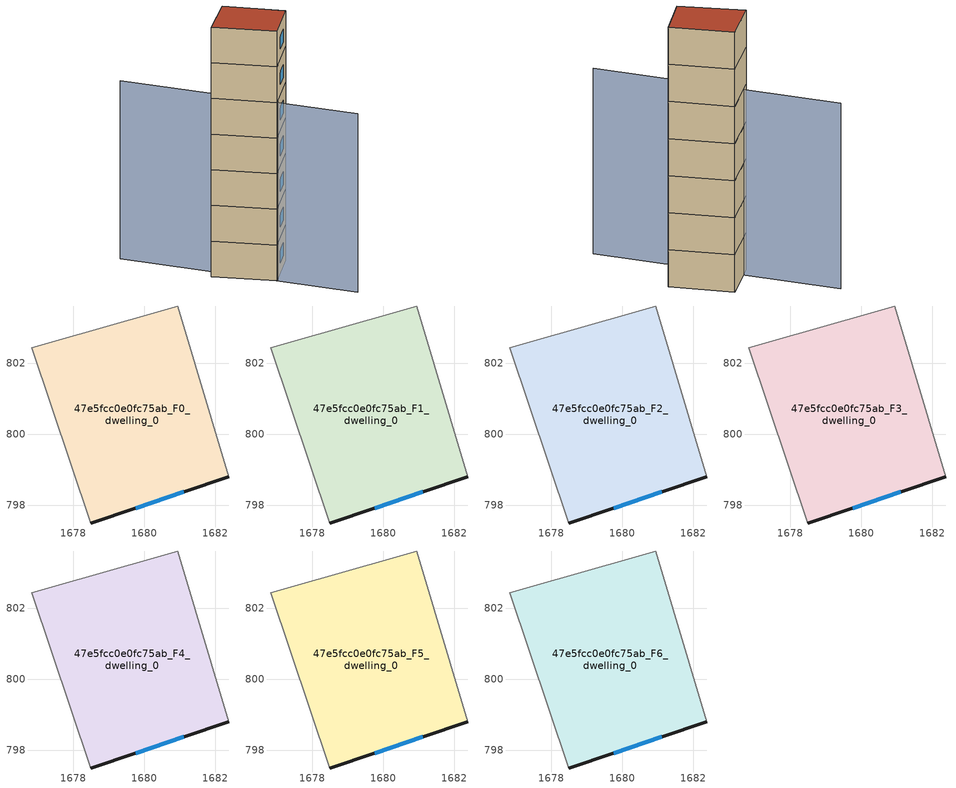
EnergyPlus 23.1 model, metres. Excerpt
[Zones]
47e5fcc0e0fc75ab_F0_dwelling_0
 floor ground (EU_floor_Construction): 1680.95,803.62 1682.38,798.8 1678.49,797.5 1676.83,802.43 z0
 wall outside (EU_wall_Construction): 1678.49,797.5 1682.38,798.8 z0:3
 wall adiabatic (EU_wall_Construction): 1682.38,798.8 1680.95,803.62 1676.83,802.43 1678.49,797.5 z0:3
 window (EU_Window_Construction): 1679.76,797.92 1681.11,798.37 z0.98:2.02
47e5fcc0e0fc75ab_F1_dwelling_0
 floor to 47e5fcc0e0fc75ab_F0_dwelling_0 (EU_floor_Construction): 1680.95,803.62 1682.38,798.8 1678.49,797.5 1676.83,802.43 z3
 wall outside (EU_wall_Construction): 1678.49,797.5 1682.38,798.8 z3:6
 wall adiabatic (EU_wall_Construction): 1682.38,798.8 1680.95,803.62 1676.83,802.43 1678.49,797.5 z3:6
 window (EU_Window_Construction): 1679.76,797.92 1681.11,798.37 z3.98:5.02
47e5fcc0e0fc75ab_F2_dwelling_0
 floor to 47e5fcc0e0fc75ab_F1_dwelling_0 (EU_floor_Construction): 1680.95,803.62 1682.38,798.8 1678.49,797.5 1676.83,802.43 z6
 wall outside (EU_wall_Construction): 1678.49,797.5 1682.38,798.8 z6:9
 wall adiabatic (EU_wall_Construction): 1682.38,798.8 1680.95,803.62 1676.83,802.43 1678.49,797.5 z6:9
 window (EU_Window_Construction): 1679.76,797.92 1681.11,798.37 z6.98:8.02
47e5fcc0e0fc75ab_F3_dwelling_0
 floor to 47e5fcc0e0fc75ab_F2_dwelling_0 (EU_floor_Construction): 1680.95,803.62 1682.38,798.8 1678.49,797.5 1676.83,802.43 z9
 wall outside (EU_wall_Construction): 1678.49,797.5 1682.38,798.8 z9:12
 wall adiabatic (EU_wall_Construction): 1682.38,798.8 1680.95,803.62 1676.83,802.43 1678.49,797.5 z9:12
 window (EU_Window_Construction): 1679.76,797.92 1681.11,798.37 z9.98:11.02
47e5fcc0e0fc75ab_F4_dwelling_0
 floor to 47e5fcc0e0fc75ab_F3_dwelling_0 (EU_floor_Construction): 1680.95,803.62 1682.38,798.8 1678.49,797.5 1676.83,802.43 z12
 wall outside (EU_wall_Construction): 1678.49,797.5 1682.38,798.8 z12:15
 wall adiabatic (EU_wall_Construction): 1682.38,798.8 1680.95,803.62 1676.83,802.43 1678.49,797.5 z12:15
 window (EU_Window_Construction): 1679.76,797.92 1681.11,798.37 z12.98:14.02
47e5fcc0e0fc75ab_F5_dwelling_0
 floor to 47e5fcc0e0fc75ab_F4_dwelling_0 (EU_floor_Construction): 1680.95,803.62 1682.38,798.8 1678.49,797.5 1676.83,802.43 z15
 wall outside (EU_wall_Construction): 1678.49,797.5 1682.38,798.8 z15:18
 wall adiabatic (EU_wall_Construction): 1682.38,798.8 1680.95,803.62 1676.83,802.43 1678.49,797.5 z15:18
 window (EU_Window_Construction): 1679.76,797.92 1681.11,798.37 z15.98:17.02
47e5fcc0e0fc75ab_F6_dwelling_0
 floor to 47e5fcc0e0fc75ab_F5_dwelling_0 (EU_floor_Construction): 1680.95,803.62 1682.38,798.8 1678.49,797.5 1676.83,802.43 z18
 wall outside (EU_wall_Construction): 1678.49,797.5 1682.38,798.8 z18:21
 wall adiabatic (EU_wall_Construction): 1682.38,798.8 1680.95,803.62 1676.83,802.43 1678.49,797.5 z18:21
 window (EU_Window_Construction): 1679.76,797.92 1681.11,798.37 z18.98:20.02
 roof outside (EU_roof_Construction): 1682.38,798.8 1680.95,803.62 1676.83,802.43 1678.49,797.5 z21
shading: 1676.73,810.33 1679.39,790.94 z0:15
[Building]
EU S2 Campaign: North Axis=0; Terrain=City; Solar Distribution=FullExterior
[Site:Location]
Bologna: Latitude=44.5; Longitude=11.25; Time Zone=1; Elevation=37
[SizingPeriod:WeatherFileDays]
AnnualSizingPeriod: Begin Month=1; Begin Day of Month=1; End Month=12; End Day of Month=31; Day of Week for Start Day=Monday; Use Weather File Daylight Saving Period=No; Use Weather File Rain and Snow Indicators=No
[MATERIAL]
EU_InternalMass_Material: Roughness=MediumRough; Thickness=0.1; Conductivity=1; Density=1800; Specific Heat=900; Thermal Absorptance=0.9; Solar Absorptance=0.7; Visible Absorptance=0.7
[MATERIAL:NOMASS] Roughness=MediumRough; Thermal Absorptance=0.9; Solar Absorptance=0.7; Visible Absorptance=0.7
Name | Thermal Resistance
EU_wall_NoMass | 0.905828
EU_roof_NoMass | 0.37593
EU_floor_NoMass | 0.67114
[WINDOWMATERIAL:SIMPLEGLAZINGSYSTEM]
EU_Window_SimpleGlazing: UFactor=4.52486; Solar Heat Gain Coefficient=0.85; Visible Transmittance=0.85
[CONSTRUCTION]
EU_wall_Construction: EU_wall_NoMass
EU_roof_Construction: EU_roof_NoMass
EU_floor_Construction: EU_floor_NoMass
EU_Window_Construction: EU_Window_SimpleGlazing
EU_InternalMass_Construction: EU_InternalMass_Material
[ZONE] Type=1; Multiplier=1; Ceiling Height=autocalculate; Volume=64.3271; Floor Area=autocalculate; Part of Total Floor Area=Yes
47e5fcc0e0fc75ab_F0_dwelling_0; 47e5fcc0e0fc75ab_F1_dwelling_0; 47e5fcc0e0fc75ab_F2_dwelling_0; 47e5fcc0e0fc75ab_F3_dwelling_0; 47e5fcc0e0fc75ab_F4_dwelling_0; 47e5fcc0e0fc75ab_F5_dwelling_0; 47e5fcc0e0fc75ab_F6_dwelling_0
[INTERNALMASS] Construction=EU_InternalMass_Construction; Surface Area=21.4423
Name | Zone or ZoneList
47e5fcc0e0fc75ab_F0_dwelling_0_EU_InternalMass | 47e5fcc0e0fc75ab_F0_dwelling_0
47e5fcc0e0fc75ab_F1_dwelling_0_EU_InternalMass | 47e5fcc0e0fc75ab_F1_dwelling_0
47e5fcc0e0fc75ab_F2_dwelling_0_EU_InternalMass | 47e5fcc0e0fc75ab_F2_dwelling_0
47e5fcc0e0fc75ab_F3_dwelling_0_EU_InternalMass | 47e5fcc0e0fc75ab_F3_dwelling_0
47e5fcc0e0fc75ab_F4_dwelling_0_EU_InternalMass | 47e5fcc0e0fc75ab_F4_dwelling_0
47e5fcc0e0fc75ab_F5_dwelling_0_EU_InternalMass | 47e5fcc0e0fc75ab_F5_dwelling_0
47e5fcc0e0fc75ab_F6_dwelling_0_EU_InternalMass | 47e5fcc0e0fc75ab_F6_dwelling_0
[OTHEREQUIPMENT] Fuel Type=Electricity; Design Level Calculation Method=Watts/Area; Power per Zone Floor Area=1; Fraction Latent=0; Fraction Radiant=0; Fraction Lost=0; Carbon Dioxide Generation Rate=0; EndUse Subcategory=EU_Step8_InternalGains
Name | Zone or ZoneList or Space or SpaceList | Schedule
EU_Step8_InternalGain_47e5fcc0e0fc75ab_F0_dwelling_0_f000 | 47e5fcc0e0fc75ab_F0_dwelling_0 | EU_Step8_GainSchedule_47e5fcc0e0fc75ab_F0_dwelling_0_f000
EU_Step8_InternalGain_47e5fcc0e0fc75ab_F1_dwelling_0_f000 | 47e5fcc0e0fc75ab_F1_dwelling_0 | EU_Step8_GainSchedule_47e5fcc0e0fc75ab_F1_dwelling_0_f000
EU_Step8_InternalGain_47e5fcc0e0fc75ab_F2_dwelling_0_f000 | 47e5fcc0e0fc75ab_F2_dwelling_0 | EU_Step8_GainSchedule_47e5fcc0e0fc75ab_F2_dwelling_0_f000
EU_Step8_InternalGain_47e5fcc0e0fc75ab_F3_dwelling_0_f000 | 47e5fcc0e0fc75ab_F3_dwelling_0 | EU_Step8_GainSchedule_47e5fcc0e0fc75ab_F3_dwelling_0_f000
EU_Step8_InternalGain_47e5fcc0e0fc75ab_F4_dwelling_0_f000 | 47e5fcc0e0fc75ab_F4_dwelling_0 | EU_Step8_GainSchedule_47e5fcc0e0fc75ab_F4_dwelling_0_f000
EU_Step8_InternalGain_47e5fcc0e0fc75ab_F5_dwelling_0_f000 | 47e5fcc0e0fc75ab_F5_dwelling_0 | EU_Step8_GainSchedule_47e5fcc0e0fc75ab_F5_dwelling_0_f000
EU_Step8_InternalGain_47e5fcc0e0fc75ab_F6_dwelling_0_f000 | 47e5fcc0e0fc75ab_F6_dwelling_0 | EU_Step8_GainSchedule_47e5fcc0e0fc75ab_F6_dwelling_0_f000
[ZONEVENTILATION:DESIGNFLOWRATE] Schedule=EU_AlwaysOn; Design Flow Rate Calculation Method=AirChanges/Hour; Air Changes per Hour=0.73129; Ventilation Type=Natural; Fan Pressure Rise=0; Fan Total Efficiency=1; Constant Term Coefficient=1; Temperature Term Coefficient=0; Velocity Term Coefficient=0; Velocity Squared Term Coefficient=0; Minimum Indoor Temperature=-100; Maximum Indoor Temperature=100; Delta Temperature=-100; Minimum Outdoor Temperature=-100; Maximum Outdoor Temperature=100; Maximum Wind Speed=40
Name | Zone or ZoneList or Space or SpaceList
EU_ConstantAir_47e5fcc0e0fc75ab_F0_dwelling_0 | 47e5fcc0e0fc75ab_F0_dwelling_0
EU_ConstantAir_47e5fcc0e0fc75ab_F1_dwelling_0 | 47e5fcc0e0fc75ab_F1_dwelling_0
EU_ConstantAir_47e5fcc0e0fc75ab_F2_dwelling_0 | 47e5fcc0e0fc75ab_F2_dwelling_0
EU_ConstantAir_47e5fcc0e0fc75ab_F3_dwelling_0 | 47e5fcc0e0fc75ab_F3_dwelling_0
EU_ConstantAir_47e5fcc0e0fc75ab_F4_dwelling_0 | 47e5fcc0e0fc75ab_F4_dwelling_0
EU_ConstantAir_47e5fcc0e0fc75ab_F5_dwelling_0 | 47e5fcc0e0fc75ab_F5_dwelling_0
EU_ConstantAir_47e5fcc0e0fc75ab_F6_dwelling_0 | 47e5fcc0e0fc75ab_F6_dwelling_0
[HVACTEMPLATE:THERMOSTAT] Constant Heating Setpoint=20; Constant Cooling Setpoint=50
EU_HeatOnly_47e5fcc0e0fc75ab_F0_dwelling_0; EU_HeatOnly_47e5fcc0e0fc75ab_F1_dwelling_0; EU_HeatOnly_47e5fcc0e0fc75ab_F2_dwelling_0; EU_HeatOnly_47e5fcc0e0fc75ab_F3_dwelling_0; EU_HeatOnly_47e5fcc0e0fc75ab_F4_dwelling_0; EU_HeatOnly_47e5fcc0e0fc75ab_F5_dwelling_0; EU_HeatOnly_47e5fcc0e0fc75ab_F6_dwelling_0
[HVACTEMPLATE:ZONE:IDEALLOADSAIRSYSTEM] System Availability Schedule=EU_AlwaysOn; Maximum Heating Supply Air Temperature=50; Minimum Cooling Supply Air Temperature=13; Maximum Heating Supply Air Humidity Ratio=0.0156; Minimum Cooling Supply Air Humidity Ratio=0.0077; Heating Limit=NoLimit; Cooling Limit=NoLimit; Heating Availability Schedule=EU_AlwaysOn; Cooling Availability Schedule=EU_CoolingOff; Dehumidification Control Type=ConstantSensibleHeatRatio; Cooling Sensible Heat Ratio=0.7; Dehumidification Setpoint=60; Humidification Control Type=None; Humidification Setpoint=30; Outdoor Air Method=None; Outdoor Air Flow Rate per Person=0.00944; Outdoor Air Flow Rate per Zone Floor Area=0; Outdoor Air Flow Rate per Zone=0; Demand Controlled Ventilation Type=None; Outdoor Air Economizer Type=NoEconomizer; Heat Recovery Type=None; Sensible Heat Recovery Effectiveness=0.7; Latent Heat Recovery Effectiveness=0.65
Name | Template Thermostat
47e5fcc0e0fc75ab_F0_dwelling_0 | EU_HeatOnly_47e5fcc0e0fc75ab_F0_dwelling_0
47e5fcc0e0fc75ab_F1_dwelling_0 | EU_HeatOnly_47e5fcc0e0fc75ab_F1_dwelling_0
47e5fcc0e0fc75ab_F2_dwelling_0 | EU_HeatOnly_47e5fcc0e0fc75ab_F2_dwelling_0
47e5fcc0e0fc75ab_F3_dwelling_0 | EU_HeatOnly_47e5fcc0e0fc75ab_F3_dwelling_0
47e5fcc0e0fc75ab_F4_dwelling_0 | EU_HeatOnly_47e5fcc0e0fc75ab_F4_dwelling_0
47e5fcc0e0fc75ab_F5_dwelling_0 | EU_HeatOnly_47e5fcc0e0fc75ab_F5_dwelling_0
47e5fcc0e0fc75ab_F6_dwelling_0 | EU_HeatOnly_47e5fcc0e0fc75ab_F6_dwelling_0
[SIZING:ZONE] Zone Cooling Design Supply Air Temperature Input Method=SupplyAirTemperature; Zone Cooling Design Supply Air Temperature=13; Zone Heating Design Supply Air Temperature Input Method=SupplyAirTemperature; Zone Heating Design Supply Air Temperature=50; Zone Cooling Design Supply Air Humidity Ratio=0.008; Zone Heating Design Supply Air Humidity Ratio=0.008; Cooling Design Air Flow Method=DesignDay; Cooling Design Air Flow Rate=0; Cooling Minimum Air Flow per Zone Floor Area=0.000762; Cooling Minimum Air Flow=0; Cooling Minimum Air Flow Fraction=0.2; Heating Design Air Flow Method=DesignDay; Heating Design Air Flow Rate=0; Heating Maximum Air Flow per Zone Floor Area=0.002032; Heating Maximum Air Flow=0.141576; Heating Maximum Air Flow Fraction=0.3; Account for Dedicated Outdoor Air System=No; Dedicated Outdoor Air System Control Strategy=NeutralSupplyAir; Dedicated Outdoor Air Low Setpoint Temperature for Design=autosize; Dedicated Outdoor Air High Setpoint Temperature for Design=autosize; Zone Load Sizing Method=Sensible Load Only No Latent Load; Zone Latent Cooling Design Supply Air Humidity Ratio Input Method=HumidityRatioDifference; Zone Cooling Design Supply Air Humidity Ratio Difference=0.005; Zone Latent Heating Design Supply Air Humidity Ratio Input Method=HumidityRatioDifference; Zone Humidification Design Supply Air Humidity Ratio Difference=0.005
47e5fcc0e0fc75ab_F0_dwelling_0; 47e5fcc0e0fc75ab_F1_dwelling_0; 47e5fcc0e0fc75ab_F2_dwelling_0; 47e5fcc0e0fc75ab_F3_dwelling_0; 47e5fcc0e0fc75ab_F4_dwelling_0; 47e5fcc0e0fc75ab_F5_dwelling_0; 47e5fcc0e0fc75ab_F6_dwelling_0
[SCHEDULE:CONSTANT]
Name | Hourly Value
EU_AlwaysOn | 1
EU_CoolingOff | 0
[SCHEDULE:FILE] Column Number=1; Rows to Skip at Top=0; Number of Hours of Data=8760; Column Separator=Comma; Interpolate to Timestep=No; Minutes per Item=60; Adjust Schedule for Daylight Savings=Yes
Name | File
EU_Step8_GainSchedule_47e5fcc0e0fc75ab_F0_dwelling_0_f000 | ../../schedules/47e5fcc0e0fc75ab/47e5fcc0e0fc75ab_F0_dwelling_0_f000_gain.csv
EU_Step8_GainSchedule_47e5fcc0e0fc75ab_F1_dwelling_0_f000 | ../../schedules/47e5fcc0e0fc75ab/47e5fcc0e0fc75ab_F1_dwelling_0_f000_gain.csv
EU_Step8_GainSchedule_47e5fcc0e0fc75ab_F2_dwelling_0_f000 | ../../schedules/47e5fcc0e0fc75ab/47e5fcc0e0fc75ab_F2_dwelling_0_f000_gain.csv
EU_Step8_GainSchedule_47e5fcc0e0fc75ab_F3_dwelling_0_f000 | ../../schedules/47e5fcc0e0fc75ab/47e5fcc0e0fc75ab_F3_dwelling_0_f000_gain.csv
EU_Step8_GainSchedule_47e5fcc0e0fc75ab_F4_dwelling_0_f000 | ../../schedules/47e5fcc0e0fc75ab/47e5fcc0e0fc75ab_F4_dwelling_0_f000_gain.csv
EU_Step8_GainSchedule_47e5fcc0e0fc75ab_F5_dwelling_0_f000 | ../../schedules/47e5fcc0e0fc75ab/47e5fcc0e0fc75ab_F5_dwelling_0_f000_gain.csv
EU_Step8_GainSchedule_47e5fcc0e0fc75ab_F6_dwelling_0_f000 | ../../schedules/47e5fcc0e0fc75ab/47e5fcc0e0fc75ab_F6_dwelling_0_f000_gain.csv
